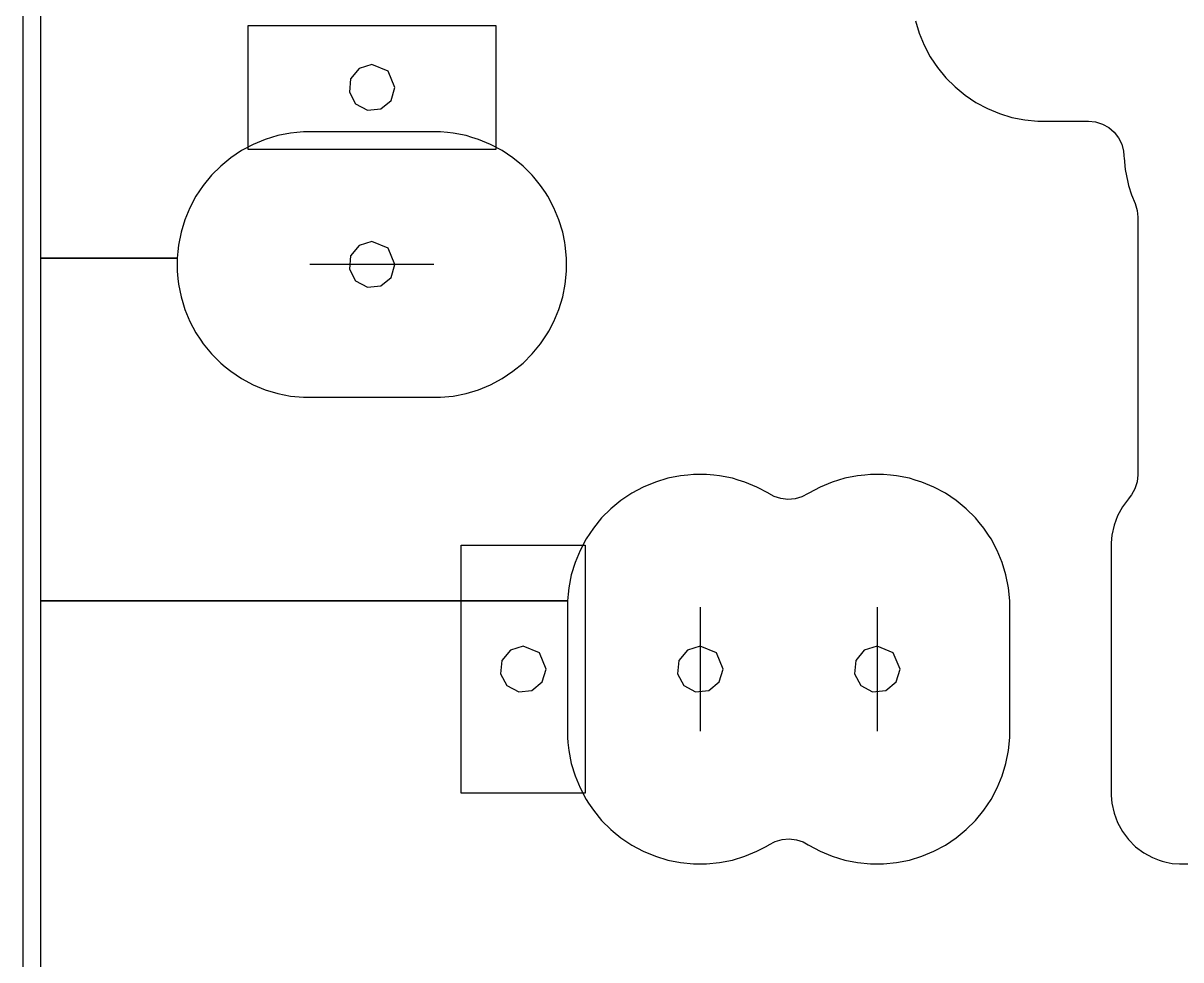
# Model space of a CAD drawing. Extents: x 0 to 215, y -1 to 279.
# Drawn here: x 107.7 to 140.42, y 49.34 to 75.8 of the extents above; entities that cross this region are included whole.
import ezdxf

# ---------------------------------------------------------------- set-up
doc = ezdxf.new("R2010")
doc.units = 0

msp = doc.modelspace()

# ---------------------------------------------------------------- linework, layer by layer
at = {"layer": 'Layer 1'}
for p, q in [((107.7042, 38.166), (107.7042, 128.336)), ((108.2047, 69.1673), (108.2047, 82.8403)), ((114.0592, 75.733), (121.0592, 75.733)), ((114.0592, 72.233), (114.0592, 75.733)), ((121.0592, 75.733), (121.0592, 72.233)), ((132.9171, 75.8719), (133.0241, 75.5193)), ((133.0241, 75.5193), (133.0241, 75.5193)), ((133.0241, 75.5193), (133.1651, 75.1788)), ((133.1651, 75.1788), (133.1651, 75.1788)), ((133.1651, 75.1788), (133.3388, 74.8538)), ((117.5592, 74.633002), (117.198079, 74.523457)), ((118.018819, 74.442621), (117.5592, 74.633002)), ((117.5592, 74.633002), (117.5592, 74.633002)), ((133.3388, 74.8538), (133.4614, 74.6703)), ((133.4614, 74.6703), (133.5435, 74.5474)), ((117.198079, 74.523457), (116.958678, 74.231746)), ((118.2092, 73.983002), (118.018819, 74.442621)), ((133.5435, 74.5474), (133.5435, 74.5474)), ((133.5435, 74.5474), (133.7773, 74.2626)), ((133.7773, 74.2626), (133.7773, 74.2626)), ((133.7773, 74.2626), (134.0379, 74.002)), ((116.958678, 74.231746), (116.92169, 73.856193)), ((118.099655, 73.621881), (118.2092, 73.983002)), ((134.0379, 74.002), (134.3227, 73.7682)), ((116.92169, 73.856193), (117.099581, 73.523383)), ((117.807944, 73.38248), (118.099655, 73.621881)), ((134.3227, 73.7682), (134.6291, 73.5635)), ((117.099581, 73.523383), (117.432391, 73.345492)), ((117.432391, 73.345492), (117.807944, 73.38248)), ((134.6291, 73.5635), (134.6291, 73.5635)), ((134.6291, 73.5635), (134.6291, 73.5635)), ((134.6291, 73.5635), (134.9541, 73.3898)), ((134.9541, 73.3898), (134.9541, 73.3898)), ((134.9541, 73.3898), (134.9541, 73.3898)), ((134.9541, 73.3898), (135.2946, 73.2488)), ((135.2946, 73.2488), (135.6472, 73.1418)), ((135.6472, 73.1418), (135.6472, 73.1418)), ((135.6472, 73.1418), (135.6472, 73.1418)), ((135.6472, 73.1418), (136.0086, 73.0699)), ((136.0086, 73.0699), (136.0086, 73.0699)), ((136.0086, 73.0699), (136.0086, 73.0699)), ((136.0086, 73.0699), (136.3753, 73.0338)), ((136.3753, 73.0338), (136.3754, 73.0338)), ((136.3754, 73.0338), (137.8101, 73.0338)), ((137.8101, 73.0338), (138.0112, 73.0134)), ((138.0112, 73.0134), (138.2041, 72.9528)), ((115.2582, 72.6974), (114.8968, 72.6255)), ((115.4416, 72.7154), (115.2582, 72.6974)), ((115.6249, 72.7335), (115.4416, 72.7154)), ((119.4934, 72.7335), (115.6249, 72.7335)), ((119.6935, 72.7138), (119.4934, 72.7335)), ((119.8602, 72.6974), (119.6935, 72.7138)), ((120.2216, 72.6255), (119.8602, 72.6974)), ((138.2041, 72.9528), (138.3808, 72.8547)), ((138.3808, 72.8547), (138.5342, 72.7231)), ((138.5342, 72.7231), (138.6579, 72.5632)), ((114.2037, 72.3775), (113.8787, 72.2038)), ((114.5442, 72.5185), (114.2037, 72.3775)), ((114.2037, 72.3775), (114.2037, 72.3775)), ((114.8968, 72.6255), (114.5442, 72.5185)), ((114.5442, 72.5185), (114.5442, 72.5185)), ((114.8968, 72.6255), (114.8968, 72.6255)), ((114.8968, 72.6255), (114.8968, 72.6255)), ((114.8968, 72.6255), (114.8968, 72.6255)), ((114.8968, 72.6255), (114.8968, 72.6255)), ((120.3876, 72.5751), (120.2216, 72.6255)), ((120.2216, 72.6255), (120.2216, 72.6255)), ((120.2216, 72.6255), (120.2216, 72.6255)), ((120.5742, 72.5185), (120.3876, 72.5751)), ((120.9147, 72.3775), (120.5742, 72.5185)), ((121.2397, 72.2038), (120.9147, 72.3775)), ((120.9147, 72.3775), (120.9147, 72.3775)), ((138.6579, 72.5632), (138.7469, 72.3818)), ((138.7469, 72.3818), (138.7976, 72.1861)), ((113.5723, 71.9991), (113.2875, 71.7653)), ((113.8787, 72.2038), (113.5723, 71.9991)), ((113.5723, 71.9991), (113.5723, 71.9991)), ((121.0592, 72.233), (114.0592, 72.233)), ((121.5461, 71.9991), (121.2397, 72.2038)), ((121.2397, 72.2038), (121.2397, 72.2038)), ((121.2397, 72.2038), (121.2397, 72.2038)), ((121.2397, 72.2038), (121.2397, 72.2038)), ((121.8309, 71.7653), (121.5461, 71.9991)), ((121.5461, 71.9991), (121.5461, 71.9991)), ((138.7976, 72.1861), (138.8072, 72.0602)), ((138.8072, 72.0602), (138.8079, 72.0603)), ((138.8079, 72.0603), (138.8091, 72.0358)), ((138.8091, 72.0358), (138.8091, 72.0358)), ((138.8091, 72.0358), (138.8091, 72.0358)), ((138.8091, 72.0358), (138.8127, 71.9991)), ((138.8127, 71.9991), (138.8452, 71.669)), ((113.2875, 71.7653), (113.0269, 71.5047)), ((122.0915, 71.5047), (121.8309, 71.7653)), ((138.8452, 71.669), (138.9171, 71.3076)), ((113.0269, 71.5047), (112.7931, 71.2199)), ((122.1345, 71.4523), (122.0915, 71.5047)), ((122.3253, 71.2199), (122.1345, 71.4523)), ((112.7931, 71.2199), (112.5884, 70.9135)), ((112.7931, 71.2199), (112.7931, 71.2199)), ((122.4621, 71.0151), (122.3253, 71.2199)), ((122.53, 70.9135), (122.4621, 71.0151)), ((138.9171, 71.3076), (138.9171, 71.3076)), ((138.9171, 71.3076), (138.9171, 71.3076)), ((138.9171, 71.3076), (138.9437, 71.2199)), ((138.9437, 71.2199), (139.0241, 70.955)), ((112.5884, 70.9135), (112.4147, 70.5885)), ((122.7037, 70.5885), (122.53, 70.9135)), ((139.0241, 70.955), (139.0241, 70.955)), ((139.0241, 70.955), (139.1277, 70.7049)), ((139.1277, 70.7049), (139.1857, 70.5113)), ((112.4147, 70.5885), (112.2737, 70.248)), ((112.4147, 70.5885), (112.4147, 70.5885)), ((122.8447, 70.248), (122.7037, 70.5885)), ((122.7037, 70.5885), (122.7037, 70.5885)), ((122.7037, 70.5885), (122.7037, 70.5885)), ((139.1857, 70.5113), (139.2037, 70.3226)), ((112.2737, 70.248), (112.1667, 69.8954)), ((112.2737, 70.248), (112.2737, 70.248)), ((122.9517, 69.8954), (122.8447, 70.248)), ((139.2037, 70.3226), (139.2037, 63.0451)), ((112.1667, 69.8954), (112.0948, 69.534)), ((112.1667, 69.8954), (112.1667, 69.8954)), ((123.0094, 69.6055), (122.9517, 69.8954)), ((122.9517, 69.8954), (122.9517, 69.8954)), ((122.9517, 69.8954), (122.9517, 69.8954)), ((112.0948, 69.534), (112.0768, 69.3506)), ((117.198079, 69.523457), (116.958678, 69.231746)), ((117.5592, 69.633002), (117.198079, 69.523457)), ((118.018819, 69.442621), (117.5592, 69.633002)), ((117.5592, 69.633002), (117.5592, 69.633002)), ((118.2092, 68.983002), (118.018819, 69.442621)), ((123.0236, 69.534), (123.0094, 69.6055)), ((123.0597, 69.1673), (123.0236, 69.534)), ((108.2047, 59.4872), (108.2047, 69.1673)), ((108.2047, 69.1673), (112.0587, 69.1673)), ((112.0587, 69.1673), (108.2047, 69.1673)), ((112.0768, 69.3506), (112.0587, 69.1673)), ((112.0587, 69.1673), (112.0587, 68.7988)), ((116.958678, 69.231746), (116.92169, 68.856193)), ((123.0597, 68.7988), (123.0597, 69.1673)), ((112.0587, 68.7988), (112.0798, 68.5848)), ((119.3092, 68.983), (115.8092, 68.983)), ((116.92169, 68.856193), (117.099581, 68.523383)), ((118.099655, 68.621881), (118.2092, 68.983002)), ((123.0236, 68.432), (123.0597, 68.7988)), ((112.0798, 68.5848), (112.0948, 68.432)), ((112.0948, 68.432), (112.1667, 68.0706)), ((117.099581, 68.523383), (117.432391, 68.345492)), ((117.432391, 68.345492), (117.807944, 68.38248)), ((117.807944, 68.38248), (118.099655, 68.621881)), ((122.9517, 68.0706), (123.0236, 68.432)), ((112.1667, 68.0706), (112.1667, 68.0706)), ((112.1667, 68.0706), (112.1667, 68.0706)), ((112.1667, 68.0706), (112.2157, 67.9092)), ((122.8447, 67.718), (122.9517, 68.0706)), ((112.2157, 67.9092), (112.2737, 67.718)), ((112.2737, 67.718), (112.2737, 67.718)), ((112.2737, 67.718), (112.4147, 67.3775)), ((122.7037, 67.3775), (122.8447, 67.718)), ((112.4147, 67.3775), (112.4147, 67.3775)), ((112.4147, 67.3775), (112.5884, 67.0525)), ((122.53, 67.0525), (122.5578, 67.1045)), ((122.5578, 67.1045), (122.7037, 67.3775)), ((122.7037, 67.3775), (122.7037, 67.3775)), ((122.7037, 67.3775), (122.7037, 67.3775)), ((112.5884, 67.0525), (112.7243, 66.8492)), ((112.7243, 66.8492), (112.7931, 66.7461)), ((112.7931, 66.7461), (112.7931, 66.7461)), ((112.7931, 66.7461), (113.0269, 66.4613)), ((122.0915, 66.4613), (122.3253, 66.7461)), ((122.3253, 66.7461), (122.53, 67.0525)), ((113.0269, 66.4613), (113.2875, 66.2007)), ((121.8309, 66.2007), (122.0915, 66.4613)), ((113.2875, 66.2007), (113.4163, 66.095)), ((113.4163, 66.095), (113.5723, 65.9669)), ((121.5461, 65.9669), (121.8309, 66.2007)), ((113.5723, 65.9669), (113.8787, 65.7622)), ((113.8787, 65.7622), (113.8787, 65.7622)), ((113.8787, 65.7622), (113.8787, 65.7622)), ((113.8787, 65.7622), (114.2037, 65.5885)), ((120.9147, 65.5885), (121.2397, 65.7622)), ((121.2397, 65.7622), (121.5461, 65.9669)), ((121.2397, 65.7622), (121.2397, 65.7622)), ((121.2397, 65.7622), (121.2397, 65.7622)), ((114.2037, 65.5885), (114.2037, 65.5885)), ((114.2037, 65.5885), (114.2037, 65.5885)), ((114.2037, 65.5885), (114.5442, 65.4475)), ((114.5442, 65.4475), (114.8968, 65.3405)), ((120.2216, 65.3405), (120.5742, 65.4475)), ((120.5742, 65.4475), (120.9147, 65.5885)), ((120.9147, 65.5885), (120.9147, 65.5885)), ((120.9147, 65.5885), (120.9147, 65.5885)), ((114.8968, 65.3405), (114.8968, 65.3405)), ((114.8968, 65.3405), (114.8968, 65.3405)), ((114.8968, 65.3405), (115.2582, 65.2686)), ((115.2582, 65.2686), (115.2582, 65.2686)), ((115.2582, 65.2686), (115.2582, 65.2686)), ((115.2582, 65.2686), (115.6249, 65.2325)), ((115.6249, 65.2325), (115.625, 65.2325)), ((115.625, 65.2325), (119.4934, 65.2325)), ((119.4934, 65.2325), (119.8602, 65.2686)), ((119.4934, 65.2325), (119.4934, 65.2325)), ((119.8602, 65.2686), (120.2216, 65.3405)), ((125.5692, 62.8385), (125.2287, 62.6975)), ((125.9218, 62.9455), (125.5692, 62.8385)), ((125.5692, 62.8385), (125.5692, 62.8385)), ((126.2832, 63.0174), (125.9218, 62.9455)), ((125.9218, 62.9455), (125.9218, 62.9455)), ((125.9218, 62.9455), (125.9218, 62.9455)), ((125.9218, 62.9455), (125.9218, 62.9455)), ((125.9218, 62.9455), (125.9218, 62.9455)), ((126.4858, 63.0373), (126.2832, 63.0174)), ((126.6499, 63.0535), (126.4858, 63.0373)), ((127.0185, 63.0535), (126.6499, 63.0535)), ((127.2185, 63.0338), (127.0185, 63.0535)), ((127.3852, 63.0174), (127.2185, 63.0338)), ((127.7466, 62.9455), (127.3852, 63.0174)), ((127.9126, 62.8951), (127.7466, 62.9455)), ((127.7466, 62.9455), (127.7466, 62.9455)), ((127.7466, 62.9455), (127.7466, 62.9455)), ((128.0992, 62.8385), (127.9126, 62.8951)), ((128.4397, 62.6975), (128.0992, 62.8385)), ((130.5692, 62.8385), (130.2287, 62.6975)), ((130.9218, 62.9455), (130.5692, 62.8385)), ((130.5692, 62.8385), (130.5692, 62.8385)), ((131.2832, 63.0174), (130.9218, 62.9455)), ((130.9218, 62.9455), (130.9218, 62.9455)), ((130.9218, 62.9455), (130.9218, 62.9455)), ((130.9218, 62.9455), (130.9218, 62.9455)), ((130.9218, 62.9455), (130.9218, 62.9455)), ((131.4858, 63.0373), (131.2832, 63.0174)), ((131.6499, 63.0535), (131.4858, 63.0373)), ((132.0185, 63.0535), (131.6499, 63.0535)), ((132.2185, 63.0338), (132.0185, 63.0535)), ((132.3852, 63.0174), (132.2185, 63.0338)), ((132.7466, 62.9455), (132.3852, 63.0174)), ((132.9126, 62.8951), (132.7466, 62.9455)), ((132.7466, 62.9455), (132.7466, 62.9455)), ((132.7466, 62.9455), (132.7466, 62.9455)), ((133.0992, 62.8385), (132.9126, 62.8951)), ((133.4397, 62.6975), (133.0992, 62.8385)), ((139.1832, 62.844), (139.1227, 62.6511)), ((139.2037, 63.0451), (139.1832, 62.844)), ((124.9037, 62.5238), (124.5973, 62.3191)), ((125.2287, 62.6975), (124.9037, 62.5238)), ((125.2287, 62.6975), (125.2287, 62.6975)), ((128.7647, 62.5238), (128.4397, 62.6975)), ((128.4397, 62.6975), (128.4397, 62.6975)), ((128.7792, 62.5141), (128.7647, 62.5238)), ((128.7647, 62.5238), (128.7647, 62.5238)), ((128.9229, 62.4343), (128.7792, 62.5141)), ((129.8892, 62.5141), (129.7106, 62.4194)), ((129.9037, 62.5238), (129.8892, 62.5141)), ((130.2287, 62.6975), (129.9037, 62.5238)), ((129.9037, 62.5238), (129.9037, 62.5238)), ((130.2287, 62.6975), (130.2287, 62.6975)), ((133.7647, 62.5238), (133.4397, 62.6975)), ((133.4397, 62.6975), (133.4397, 62.6975)), ((134.0711, 62.3191), (133.7647, 62.5238)), ((133.7647, 62.5238), (133.7647, 62.5238)), ((133.7647, 62.5238), (133.7647, 62.5238)), ((133.7647, 62.5238), (133.7647, 62.5238)), ((139.1227, 62.6511), (139.0246, 62.4744)), ((124.5973, 62.3191), (124.3125, 62.0853)), ((124.5973, 62.3191), (124.5973, 62.3191)), ((129.1145, 62.3702), (128.9229, 62.4343)), ((129.3152, 62.3459), (129.1145, 62.3702)), ((129.5167, 62.3625), (129.3152, 62.3459)), ((129.7106, 62.4194), (129.5167, 62.3625)), ((134.3559, 62.0853), (134.0711, 62.3191)), ((134.0711, 62.3191), (134.0711, 62.3191)), ((138.9385, 62.3664), (138.767, 62.1373)), ((138.9597, 62.3909), (138.9385, 62.3664)), ((139.0246, 62.4744), (138.9597, 62.3909)), ((124.3125, 62.0853), (124.0519, 61.8247)), ((134.6165, 61.8247), (134.3559, 62.0853)), ((138.6298, 61.8862), (138.5298, 61.618)), ((138.767, 62.1373), (138.6298, 61.8862)), ((138.6298, 61.8862), (138.6298, 61.8862)), ((138.767, 62.1373), (138.767, 62.1373)), ((123.8181, 61.5399), (123.6134, 61.2335)), ((124.0519, 61.8247), (123.8181, 61.5399)), ((123.8181, 61.5399), (123.8181, 61.5399)), ((134.7222, 61.6959), (134.6165, 61.8247)), ((134.8503, 61.5399), (134.7222, 61.6959)), ((134.9849, 61.3384), (134.8503, 61.5399)), ((138.5298, 61.618), (138.469, 61.3384)), ((138.5298, 61.618), (138.5298, 61.618)), ((123.6134, 61.2335), (123.4397, 60.9085)), ((135.055, 61.2335), (134.9849, 61.3384)), ((135.2287, 60.9085), (135.055, 61.2335)), ((138.469, 61.3384), (138.4537, 61.1244)), ((138.469, 61.3384), (138.469, 61.3384)), ((120.0842, 54.053), (120.0842, 61.053)), ((120.0842, 61.053), (123.5842, 61.053)), ((123.4397, 60.9085), (123.2987, 60.568)), ((123.4397, 60.9085), (123.4397, 60.9085)), ((123.5842, 61.053), (123.5842, 54.053)), ((135.3697, 60.568), (135.2287, 60.9085)), ((135.2287, 60.9085), (135.2287, 60.9085)), ((135.2287, 60.9085), (135.2287, 60.9085)), ((138.4537, 61.1244), (138.4537, 53.9816)), ((123.2987, 60.568), (123.1917, 60.2154)), ((123.2987, 60.568), (123.2987, 60.568)), ((135.4767, 60.2154), (135.3697, 60.568)), ((123.1917, 60.2154), (123.1198, 59.854)), ((123.1917, 60.2154), (123.1917, 60.2154)), ((135.5486, 59.854), (135.4767, 60.2154)), ((123.1018, 59.6706), (123.0837, 59.4872)), ((123.1198, 59.854), (123.1018, 59.6706)), ((135.5847, 59.4872), (135.5486, 59.854)), ((108.2047, 39.6655), (108.2047, 59.4872)), ((108.2047, 59.4872), (123.0837, 59.4872)), ((123.0837, 59.4872), (108.2047, 59.4872)), ((123.0837, 59.4872), (123.0837, 55.6188)), ((126.8342, 59.303), (126.8342, 55.803)), ((131.8342, 59.303), (131.8342, 55.803)), ((135.5847, 55.6188), (135.5847, 59.4872)), ((121.473079, 58.093456), (121.233678, 57.801745)), ((121.8342, 58.203001), (121.473079, 58.093456)), ((122.293819, 58.01262), (121.8342, 58.203001)), ((121.8342, 58.203001), (121.8342, 58.203001)), ((122.4842, 57.553001), (122.293819, 58.01262)), ((126.473079, 58.093456), (126.233678, 57.801745)), ((126.8342, 58.203001), (126.473079, 58.093456)), ((127.293819, 58.01262), (126.8342, 58.203001)), ((126.8342, 58.203001), (126.8342, 58.203001)), ((127.4842, 57.553001), (127.293819, 58.01262)), ((131.473079, 58.093456), (131.233678, 57.801745)), ((131.8342, 58.203001), (131.473079, 58.093456)), ((132.293819, 58.01262), (131.8342, 58.203001)), ((131.8342, 58.203001), (131.8342, 58.203001)), ((132.4842, 57.553001), (132.293819, 58.01262)), ((121.233678, 57.801745), (121.19669, 57.426192)), ((126.233678, 57.801745), (126.19669, 57.426192)), ((131.233678, 57.801745), (131.19669, 57.426192)), ((121.19669, 57.426192), (121.374581, 57.093382)), ((122.374655, 57.19188), (122.4842, 57.553001)), ((126.19669, 57.426192), (126.374581, 57.093382)), ((127.374655, 57.19188), (127.4842, 57.553001)), ((131.19669, 57.426192), (131.374581, 57.093382)), ((132.374655, 57.19188), (132.4842, 57.553001)), ((121.374581, 57.093382), (121.707391, 56.915491)), ((121.707391, 56.915491), (122.082944, 56.952479)), ((122.082944, 56.952479), (122.374655, 57.19188)), ((126.374581, 57.093382), (126.707391, 56.915491)), ((126.707391, 56.915491), (127.082944, 56.952479)), ((127.082944, 56.952479), (127.374655, 57.19188)), ((131.374581, 57.093382), (131.707391, 56.915491)), ((131.707391, 56.915491), (132.082944, 56.952479)), ((132.082944, 56.952479), (132.374655, 57.19188)), ((123.0837, 55.6188), (123.0972, 55.482)), ((135.5486, 55.252), (135.5847, 55.6188)), ((123.0972, 55.482), (123.1198, 55.252)), ((123.1198, 55.252), (123.1917, 54.8906)), ((135.4767, 54.8906), (135.5486, 55.252)), ((123.1917, 54.8906), (123.1917, 54.8906)), ((123.1917, 54.8906), (123.1917, 54.8906)), ((123.1917, 54.8906), (123.1917, 54.8906)), ((123.1917, 54.8906), (123.2987, 54.538)), ((135.3697, 54.538), (135.4767, 54.8906)), ((123.2987, 54.538), (123.2987, 54.538)), ((123.2987, 54.538), (123.4397, 54.1975)), ((135.2287, 54.1975), (135.3697, 54.538)), ((123.5842, 54.053), (120.0842, 54.053)), ((123.4397, 54.1975), (123.4397, 54.1975)), ((123.4397, 54.1975), (123.6134, 53.8725)), ((135.055, 53.8725), (135.2287, 54.1975)), ((138.4537, 53.9816), (138.469, 53.7676)), ((123.6134, 53.8725), (123.6835, 53.7676)), ((123.6835, 53.7676), (123.8181, 53.5661)), ((134.8503, 53.5661), (135.055, 53.8725)), ((138.469, 53.7676), (138.469, 53.7676)), ((138.469, 53.7676), (138.469, 53.7676)), ((138.469, 53.7676), (138.5298, 53.488)), ((123.8181, 53.5661), (123.8181, 53.5661)), ((123.8181, 53.5661), (124.0519, 53.2813)), ((134.6165, 53.2813), (134.8503, 53.5661)), ((138.5298, 53.488), (138.5298, 53.488)), ((138.5298, 53.488), (138.6298, 53.2198)), ((124.0519, 53.2813), (124.3125, 53.0207)), ((124.3125, 53.0207), (124.3759, 52.9687)), ((134.0711, 52.7869), (134.3559, 53.0207)), ((134.3559, 53.0207), (134.6165, 53.2813)), ((138.6298, 53.2198), (138.6298, 53.2198)), ((138.6298, 53.2198), (138.6298, 53.2198)), ((138.6298, 53.2198), (138.767, 52.9687)), ((124.3759, 52.9687), (124.5973, 52.7869)), ((124.5973, 52.7869), (124.9037, 52.5822)), ((128.7792, 52.5919), (128.9577, 52.6866)), ((128.9577, 52.6866), (129.1517, 52.7435)), ((129.1517, 52.7435), (129.3532, 52.7601)), ((129.3532, 52.7601), (129.5538, 52.7358)), ((129.5538, 52.7358), (129.7455, 52.6717)), ((129.7455, 52.6717), (129.8892, 52.5919)), ((133.7647, 52.5822), (134.0711, 52.7869)), ((138.767, 52.9687), (138.9385, 52.7396)), ((138.9385, 52.7396), (139.1408, 52.5373)), ((124.9037, 52.5822), (124.9037, 52.5822)), ((124.9037, 52.5822), (124.9037, 52.5822)), ((124.9037, 52.5822), (125.2287, 52.4085)), ((125.2287, 52.4085), (125.2287, 52.4085)), ((125.2287, 52.4085), (125.2287, 52.4085)), ((125.2287, 52.4085), (125.5692, 52.2675)), ((128.0992, 52.2675), (128.4397, 52.4085)), ((128.4397, 52.4085), (128.6806, 52.5373)), ((128.4397, 52.4085), (128.4397, 52.4085)), ((128.4397, 52.4085), (128.4397, 52.4085)), ((128.6806, 52.5373), (128.7647, 52.5822)), ((128.7647, 52.5822), (128.7792, 52.5919)), ((129.8892, 52.5919), (129.9037, 52.5822)), ((129.9037, 52.5822), (129.9037, 52.5822)), ((129.9037, 52.5822), (130.2287, 52.4085)), ((130.2287, 52.4085), (130.2287, 52.4085)), ((130.2287, 52.4085), (130.2287, 52.4085)), ((130.2287, 52.4085), (130.5692, 52.2675)), ((133.0992, 52.2675), (133.4397, 52.4085)), ((133.4397, 52.4085), (133.7647, 52.5822)), ((133.4397, 52.4085), (133.4397, 52.4085)), ((133.4397, 52.4085), (133.4397, 52.4085)), ((133.7647, 52.5822), (133.7647, 52.5822)), ((133.7647, 52.5822), (133.7647, 52.5822)), ((139.1408, 52.5373), (139.3699, 52.3658)), ((139.3699, 52.3658), (139.621, 52.2286)), ((125.5692, 52.2675), (125.9218, 52.1605)), ((125.9218, 52.1605), (125.9218, 52.1605)), ((125.9218, 52.1605), (125.9218, 52.1605)), ((125.9218, 52.1605), (126.2832, 52.0886)), ((126.2832, 52.0886), (126.2832, 52.0886)), ((126.2832, 52.0886), (126.2832, 52.0886)), ((126.2832, 52.0886), (126.6499, 52.0525)), ((126.6499, 52.0525), (126.65, 52.0525)), ((126.65, 52.0525), (127.0184, 52.0525)), ((127.0184, 52.0525), (127.0185, 52.0525)), ((127.0185, 52.0525), (127.3852, 52.0886)), ((127.3852, 52.0886), (127.7466, 52.1605)), ((127.7466, 52.1605), (128.0992, 52.2675)), ((130.5692, 52.2675), (130.9218, 52.1605)), ((130.9218, 52.1605), (130.9218, 52.1605)), ((130.9218, 52.1605), (130.9218, 52.1605)), ((130.9218, 52.1605), (131.2832, 52.0886)), ((131.2832, 52.0886), (131.2832, 52.0886)), ((131.2832, 52.0886), (131.2832, 52.0886)), ((131.2832, 52.0886), (131.6499, 52.0525)), ((131.6499, 52.0525), (131.65, 52.0525)), ((131.65, 52.0525), (132.0184, 52.0525)), ((132.0184, 52.0525), (132.0185, 52.0525)), ((132.0185, 52.0525), (132.3852, 52.0886)), ((132.3852, 52.0886), (132.7466, 52.1605)), ((132.7466, 52.1605), (133.0992, 52.2675)), ((139.621, 52.2286), (139.621, 52.2286)), ((139.621, 52.2286), (139.621, 52.2286)), ((139.621, 52.2286), (139.8037, 52.1605)), ((139.8037, 52.1605), (139.8892, 52.1286)), ((139.8892, 52.1286), (139.8892, 52.1286)), ((139.8892, 52.1286), (139.8892, 52.1286)), ((139.8892, 52.1286), (139.9992, 52.1047)), ((139.9992, 52.1047), (140.1688, 52.0678)), ((140.1688, 52.0678), (140.3828, 52.0525)), ((140.3828, 52.0525), (140.3828, 52.0525)), ((140.3828, 52.0525), (144.0256, 52.0525))]:
    msp.add_line(p, q, dxfattribs=at)

doc.saveas('drawing.dxf')
